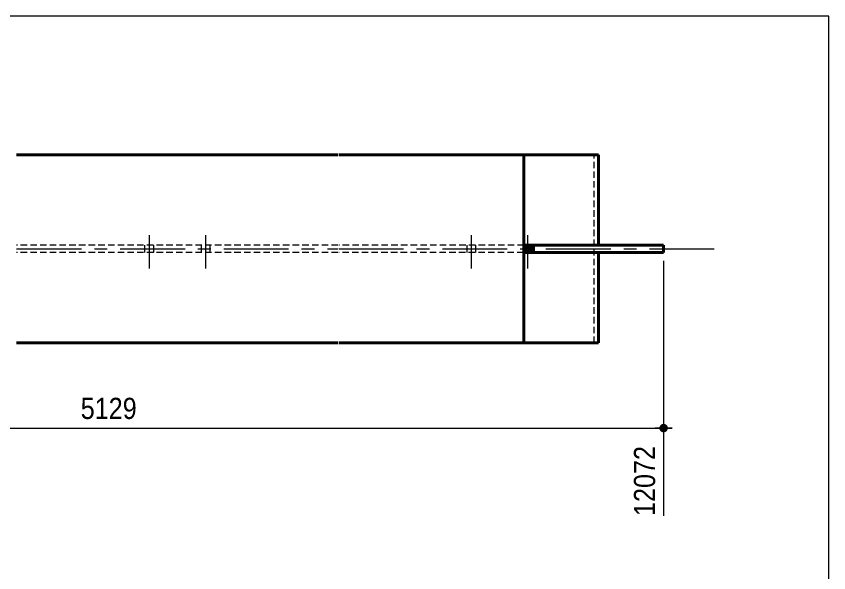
# Model space of a CAD drawing. Header units: millimetres. Extents: x 2 to 410, y 5 to 282.
# Drawn here: x 305.4 to 405, y 213.7 to 282 of the extents above; entities that cross this region are included whole.
import ezdxf

# ---------------------------------------------------------------- set-up
doc = ezdxf.new("R2010")
doc.units = ezdxf.units.MM
for name, pattern in [('AXES', [12.7, 7.9375, -1.5875, 1.5875, -1.5875]), ('CACHE2', [1.190625, 0.79375, -0.396875]), ('INTERROMPUX2', [9.525, 6.35, -3.175])]:
    doc.linetypes.add(name, pattern=pattern)
for name, color, linetype, lineweight in [('Axe', 1, 'Continuous', 0), ('Boulon', 7, 'Continuous', 0), ('Cache', 7, 'Continuous', 0), ('Cotation', 7, 'Continuous', 0), ('Feuille dessin', 5, 'Continuous', 0), ('Piece', 2, 'Continuous', 0)]:
    doc.layers.add(name, color=color, linetype=linetype, lineweight=lineweight)
doc.styles.add('ARIAL', font='ARIAL.TTF')

# ---------------------------------------------------------------- blocks, each defined once
blk = doc.blocks.new('*A19')
at = {"layer": 'Boulon', "linetype": 'INTERROMPUX2', "lineweight": 0}
for p, q in [((321.685635, 255.134615), (321.685635, 251.057692)), ((321.685635, 255.134615), (321.685635, 251.057692)), ((321.147174, 253.923077), (321.147174, 253)), ((321.147174, 253.923077), (321.147174, 253)), ((322.224097, 253.923077), (322.224097, 253)), ((322.224097, 253.923077), (322.224097, 253))]:
    blk.add_line(p, q, dxfattribs=at)
blk = doc.blocks.new('*A20')
at = {"layer": 'Boulon', "linetype": 'INTERROMPUX2', "lineweight": 0}
for p, q in [((328.608712, 255.134615), (328.608712, 251.057692)), ((328.608712, 255.134615), (328.608712, 251.057692)), ((328.07025, 253.923077), (328.07025, 253)), ((328.07025, 253.923077), (328.07025, 253)), ((329.147174, 253.923077), (329.147174, 253)), ((329.147174, 253.923077), (329.147174, 253))]:
    blk.add_line(p, q, dxfattribs=at)
blk = doc.blocks.new('*A30')
at = {"layer": 'Boulon', "linetype": 'INTERROMPUX2', "lineweight": 0}
for p, q in [((361.165582, 255.134615), (361.165582, 251.057692)), ((361.165582, 255.134615), (361.165582, 251.057692)), ((360.62712, 253.923077), (360.62712, 253)), ((360.62712, 253.923077), (360.62712, 253)), ((361.704044, 253.923077), (361.704044, 253)), ((361.704044, 253.923077), (361.704044, 253))]:
    blk.add_line(p, q, dxfattribs=at)
blk = doc.blocks.new('*A31')
at = {"layer": 'Boulon'}
blk.add_hatch(color=256, dxfattribs=at).paths.add_polyline_path([(367.55, 253), (367.55, 253.923), (368.627, 253.923), (368.627, 253)], flags=17)
blk.add_hatch(color=256, dxfattribs=at).paths.add_polyline_path([(367.55, 253), (367.55, 253.923), (368.627, 253.923), (368.627, 253)], flags=17)
at = {"layer": 'Boulon', "linetype": 'Continuous', "lineweight": 0}
for p, q in [((368.089, 255.135), (368.089, 251.058)), ((368.089, 255.135), (368.089, 251.058)), ((367.55, 253.923), (367.55, 253)), ((367.55, 253.923), (367.55, 253)), ((368.627, 253.923), (368.627, 253)), ((368.627, 253.923), (368.627, 253))]:
    blk.add_line(p, q, dxfattribs=at)
blk = doc.blocks.new('*A32')
at = {"layer": 'Axe', "color": 1, "linetype": 'AXES', "lineweight": 15}
for p, q in [((305.4572, 253.461538), (344.837147, 253.461538)), ((344.937147, 253.461538), (391.891141, 253.461538))]:
    blk.add_line(p, q, dxfattribs=at)
at = {"layer": 'Cache', "color": 7, "linetype": 'CACHE2', "lineweight": 20}
for p, q in [((367.642559, 253.923077), (367.642559, 265)), ((376.237295, 241.923077), (376.237295, 265)), ((344.837147, 253.923077), (305.4572, 253.923077)), ((344.837147, 253), (305.4572, 253)), ((367.642391, 253.923077), (344.937147, 253.923077)), ((368.796133, 253), (344.937147, 253)), ((367.642391, 253), (367.642391, 253.923077)), ((367.642559, 241.923077), (367.642559, 253)), ((368.796133, 253.923077), (368.539391, 253.923077))]:
    blk.add_line(p, q, dxfattribs=at)
at = {"layer": 'Piece', "color": 2, "linetype": 'Continuous', "lineweight": 40}
for p, q in [((344.837147, 265), (305.4572, 265)), ((376.768065, 265), (344.937147, 265)), ((367.642606, 241.923077), (367.642606, 265)), ((376.768065, 253.923077), (376.768065, 265)), ((367.671312, 253.923077), (367.642391, 253.923077)), ((384.757772, 253), (367.642391, 253)), ((368.539391, 253.923077), (367.671312, 253.923077)), ((384.757772, 253.923077), (368.539391, 253.923077)), ((368.796133, 253), (368.796133, 253.923077)), ((376.768065, 241.923077), (376.768065, 253)), ((384.757772, 253), (384.757772, 253.923077)), ((305.4572, 241.923077), (344.837147, 241.923077)), ((344.937147, 241.923077), (376.768065, 241.923077))]:
    blk.add_line(p, q, dxfattribs=at)
blk = doc.blocks.new('*A33')
at = {"layer": 'Feuille dessin', "linetype": 'Continuous', "lineweight": 0}
for p, q in [((405, 282), (5, 282)), ((405, 5), (405, 282))]:
    blk.add_line(p, q, dxfattribs=at)
blk = doc.blocks.new('*A89')
at = {"layer": 'Cotation'}
blk.add_hatch(color=256, dxfattribs=at).paths.add_polyline_path([(384.732, 230.942), (384.707, 230.944), (384.681, 230.947), (384.656, 230.952), (384.631, 230.957), (384.607, 230.964), (384.583, 230.972), (384.559, 230.981), (384.535, 230.991), (384.513, 231.003), (384.49, 231.016), (384.469, 231.029), (384.448, 231.044), (384.428, 231.06), (384.409, 231.076), (384.39, 231.094), (384.372, 231.112), (384.356, 231.132), (384.34, 231.152), (384.325, 231.173), (384.312, 231.194), (384.299, 231.216), (384.288, 231.239), (384.277, 231.263), (384.268, 231.286), (384.26, 231.311), (384.253, 231.335), (384.248, 231.36), (384.243, 231.385), (384.24, 231.411), (384.238, 231.436), (384.238, 231.462), (384.238, 231.487), (384.24, 231.513), (384.243, 231.538), (384.248, 231.563), (384.253, 231.588), (384.26, 231.612), (384.268, 231.637), (384.277, 231.661), (384.288, 231.684), (384.299, 231.707), (384.312, 231.729), (384.325, 231.75), (384.34, 231.771), (384.356, 231.791), (384.372, 231.811), (384.39, 231.829), (384.409, 231.847), (384.428, 231.864), (384.448, 231.879), (384.469, 231.894), (384.49, 231.908), (384.513, 231.92), (384.535, 231.932), (384.559, 231.942), (384.583, 231.951), (384.607, 231.959), (384.631, 231.966), (384.656, 231.972), (384.681, 231.976), (384.707, 231.979), (384.732, 231.981), (384.758, 231.982), (384.783, 231.981), (384.809, 231.979), (384.834, 231.976), (384.859, 231.972), (384.884, 231.966), (384.909, 231.959), (384.933, 231.951), (384.957, 231.942), (384.98, 231.932), (385.003, 231.92), (385.025, 231.908), (385.047, 231.894), (385.068, 231.879), (385.088, 231.864), (385.107, 231.847), (385.125, 231.829), (385.143, 231.811), (385.16, 231.791), (385.175, 231.771), (385.19, 231.75), (385.204, 231.729), (385.216, 231.707), (385.228, 231.684), (385.238, 231.661), (385.247, 231.637), (385.255, 231.612), (385.262, 231.588), (385.268, 231.563), (385.272, 231.538), (385.275, 231.513), (385.277, 231.487), (385.278, 231.462), (385.277, 231.436), (385.275, 231.411), (385.272, 231.385), (385.268, 231.36), (385.262, 231.335), (385.255, 231.311), (385.247, 231.286), (385.238, 231.263), (385.228, 231.239), (385.216, 231.216), (385.204, 231.194), (385.19, 231.173), (385.175, 231.152), (385.16, 231.132), (385.143, 231.112), (385.125, 231.094), (385.107, 231.076), (385.088, 231.06), (385.068, 231.044), (385.047, 231.029), (385.025, 231.016), (385.003, 231.003), (384.98, 230.991), (384.957, 230.981), (384.933, 230.972), (384.909, 230.964), (384.884, 230.957), (384.859, 230.952), (384.834, 230.947), (384.809, 230.944), (384.783, 230.942), (384.758, 230.942)], flags=17)
at = {"layer": 'Cotation', "linetype": 'Continuous', "lineweight": 0}
for p, q in [((384.758, 252), (384.758, 220.679)), ((384.758, 232.502), (384.758, 230.422)), ((249.57, 231.462), (384.758, 231.462)), ((385.798, 231.462), (383.718, 231.462)), ((384.758, 231.462), (385.798, 231.462))]:
    blk.add_line(p, q, dxfattribs=at)
at = {"layer": 'Cotation'}
blk.add_point((384.758, 231.462), dxfattribs=at)
at = {"layer": 'Cotation', "style": 'ARIAL', "width": 0.85}
blk.add_text('5129', height=2.6, dxfattribs=at).set_placement((313.307, 232.582))
blk.add_text('12072', height=2.6, rotation=90.00021, dxfattribs=at).set_placement((383.718, 220.679))

msp = doc.modelspace()

# ---------------------------------------------------------------- block references
at = {"lineweight": 0}
for name in ['*A33', '*A32', '*A19', '*A20', '*A30', '*A31', '*A89']:
    msp.add_blockref(name, (0, 0), dxfattribs=at)

doc.saveas('drawing.dxf')
